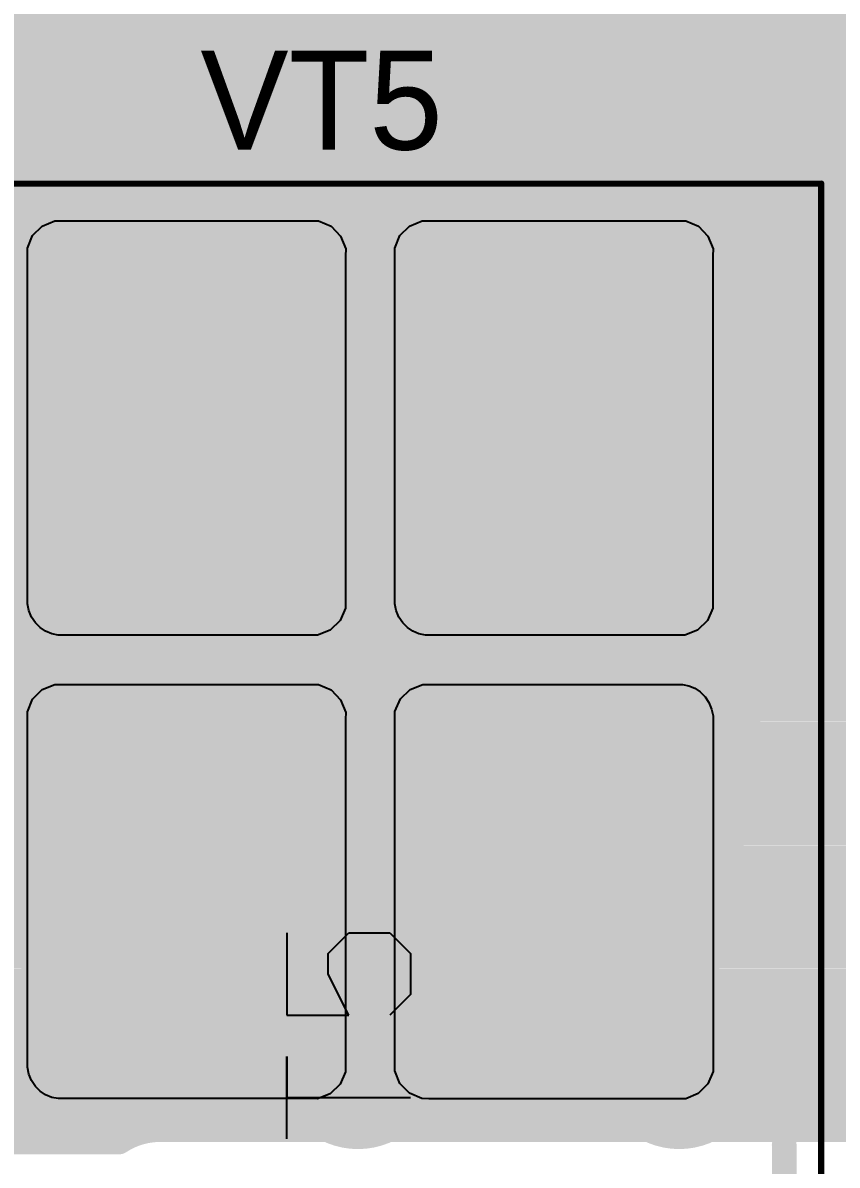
# Model space of a CAD drawing. Header units: millimetres. Extents: x 0.11 to 5.67, y 0.55 to 4.24.
# Drawn here: x 1.1471 to 1.4066, y 1.531 to 1.8947 of the extents above; entities that cross this region are included whole.
import ezdxf

# ---------------------------------------------------------------- set-up
doc = ezdxf.new("R2010")
doc.units = ezdxf.units.MM
doc.header["$MEASUREMENT"] = 0
for name, color, linetype in [('BottomLayer', 5, 'Continuous'), ('InternalPlane1', 76, 'Continuous'), ('Mechanical1', 6, 'Continuous'), ('Mechanical3', 76, 'Continuous'), ('MultiLayer', 9, 'Continuous'), ('TopLayer', 1, 'Continuous'), ('TopOverlay', 2, 'Continuous'), ('TopPaste', 8, 'Continuous'), ('TopSolder', 216, 'Continuous'), ('ViaHoleLayer', 16, 'Continuous')]:
    doc.layers.add(name, color=color, linetype=linetype)

# ---------------------------------------------------------------- blocks, each defined once
blk = doc.blocks.new('D_PAK_TO_252AA__61')
at = {"layer": 'Mechanical1', "const_width": 0.00197}
for points in [[(0.23031, 0.1437), (0.23031, -0.1437)], [(-0.23031, -0.1437), (0.23031, -0.1437)]]:
    blk.add_lwpolyline(points, dxfattribs=at)
at = {"layer": 'Mechanical1', "const_width": 0.000984}
blk.add_lwpolyline([(0.22982, -0.1437, 1), (0.23081, -0.1437, 1)], format="xyb", close=True, dxfattribs=at)
blk.add_lwpolyline([(0.22982, -0.1437, 1), (0.23081, -0.1437, 1)], format="xyb", close=True, dxfattribs=at)
at = {"layer": 'Mechanical3'}
for p, q in [((-0.07383, 0.02656), (-0.04759, 0.02656)), ((-0.04759, 0.02656), (-0.06071, 0.02656)), ((-0.06071, 0.02656), (-0.06071, -0.0128)), ((-0.00824, 0.02656), (-0.03447, 0.02656)), ((-0.03447, 0.02656), (-0.03447, 0.00688)), ((-0.03447, 0.00688), (-0.02136, 0.01344)), ((-0.02136, 0.01344), (-0.0148, 0.01344)), ((-0.0148, 0.01344), (-0.00824, 0.00688)), ((-0.00824, 0.00688), (-0.00824, -0.00624)), ((-0.02791, -0.0128), (-0.03447, -0.00624)), ((-0.00824, -0.00624), (-0.0148, -0.0128)), ((-0.0148, -0.0128), (-0.02791, -0.0128))]:
    blk.add_line(p, q, dxfattribs=at)
at = {"layer": 'TopLayer', "const_width": 0.01093}
for points in [[(-0.05556, 0.09833, 1), (-0.04464, 0.09833, 1)], [(0.20212, 0.09833, 1), (0.21304, 0.09833, 1)], [(-0.05556, -0.09833, 1), (-0.04464, -0.09833, 1)], [(0.20212, -0.09833, 1), (0.21304, -0.09833, 1)]]:
    blk.add_lwpolyline(points, format="xyb", close=True, dxfattribs=at)
at = {"layer": 'TopLayer'}
for points in [[(-0.0501, -0.10925), (0.20758, -0.10925), (-0.0501, 0.10925), (0.20758, 0.10925)], [(-0.06102, -0.09833), (0.2185, -0.09833), (-0.06102, 0.09833), (0.2185, 0.09833)]]:
    blk.add_solid(points, dxfattribs=at)
at = {"layer": 'TopOverlay', "const_width": 0.00787}
blk.add_lwpolyline([(-0.11909, -0.13189), (-0.07579, -0.13189)], dxfattribs=at)
at = {"layer": 'TopOverlay', "const_width": 0.00394}
blk.add_lwpolyline([(-0.07776, -0.13189, 1), (-0.07382, -0.13189, 1)], format="xyb", close=True, dxfattribs=at)
at = {"layer": 'TopPaste'}
for p, q in [((-0.05323, 0.10882), (-0.05105, 0.10925)), ((-0.05105, 0.10925), (-0.04994, 0.10925)), ((-0.04994, 0.10925), (-0.04993, 0.10925)), ((-0.04993, 0.10925), (0.06, 0.10925)), ((0.06, 0.10925), (0.06216, 0.10925)), ((0.06216, 0.10925), (0.06615, 0.1076)), ((0.09438, 0.10882), (0.09656, 0.10925)), ((0.09656, 0.10925), (0.09767, 0.10925)), ((0.09767, 0.10925), (0.09767, 0.10925)), ((0.09767, 0.10925), (0.2076, 0.10925)), ((0.2076, 0.10925), (0.20976, 0.10925)), ((0.20976, 0.10925), (0.21375, 0.1076)), ((-0.05866, 0.1052), (-0.05792, 0.10594)), ((-0.05792, 0.10594), (-0.05713, 0.10673)), ((-0.05792, 0.10594), (-0.05792, 0.10594)), ((-0.05713, 0.10673), (-0.05528, 0.10797)), ((-0.05528, 0.10797), (-0.05323, 0.10882)), ((0.06615, 0.1076), (0.06921, 0.10454)), ((0.08895, 0.1052), (0.08968, 0.10594)), ((0.08968, 0.10594), (0.08969, 0.10594)), ((0.08969, 0.10594), (0.09047, 0.10673)), ((0.09047, 0.10673), (0.09232, 0.10797)), ((0.09232, 0.10797), (0.09438, 0.10882)), ((0.21375, 0.1076), (0.21681, 0.10454)), ((-0.06062, 0.10153), (-0.05982, 0.10347)), ((-0.05982, 0.10347), (-0.05866, 0.1052)), ((0.06921, 0.10454), (0.07086, 0.10055)), ((0.08698, 0.10153), (0.08778, 0.10347)), ((0.08778, 0.10347), (0.08895, 0.1052)), ((0.21681, 0.10454), (0.21846, 0.10055)), ((-0.06103, 0.09948), (-0.06062, 0.10153)), ((-0.06103, 0.09844), (-0.06103, 0.09948)), ((-0.06103, 0.01898), (-0.06103, 0.09844)), ((0.07086, 0.10055), (0.07086, 0.09839)), ((0.07086, 0.09839), (0.07086, 0.09839)), ((0.07086, 0.09839), (0.07086, 0.01866)), ((0.08657, 0.01898), (0.08658, 0.09844)), ((0.08658, 0.09948), (0.08698, 0.10153)), ((0.08658, 0.09844), (0.08658, 0.09948)), ((0.21846, 0.10055), (0.21846, 0.09839)), ((0.21846, 0.09839), (0.21847, 0.09839)), ((0.21847, 0.09839), (0.21847, 0.01866)), ((-0.06106, 0.0168), (-0.06103, 0.01898)), ((-0.06103, 0.01898), (-0.06103, 0.01898)), ((0.07086, 0.01866), (0.07083, 0.01648)), ((0.08654, 0.0168), (0.08657, 0.01898)), ((0.08657, 0.01898), (0.08657, 0.01898)), ((0.21847, 0.01866), (0.21843, 0.01648)), ((-0.05947, 0.01276), (-0.06106, 0.0168)), ((0.07083, 0.01648), (0.06911, 0.01249)), ((0.08814, 0.01276), (0.08654, 0.0168)), ((0.21843, 0.01648), (0.21671, 0.01249)), ((-0.05644, 0.00964), (-0.05947, 0.01276)), ((0.06911, 0.01249), (0.06598, 0.00945)), ((0.09116, 0.00964), (0.08814, 0.01276)), ((0.21671, 0.01249), (0.21359, 0.00945)), ((-0.05245, 0.00791), (-0.05644, 0.00964)), ((-0.05028, 0.00788), (-0.05245, 0.00791)), ((0.05976, 0.00788), (-0.05028, 0.00788)), ((0.06194, 0.00784), (0.05976, 0.00788)), ((0.05976, 0.00788), (0.05976, 0.00788)), ((0.06598, 0.00945), (0.06194, 0.00784)), ((0.09515, 0.00791), (0.09116, 0.00964)), ((0.09732, 0.00788), (0.09515, 0.00791)), ((0.20736, 0.00788), (0.09732, 0.00788)), ((0.20954, 0.00784), (0.20736, 0.00788)), ((0.20736, 0.00788), (0.20736, 0.00788)), ((0.21359, 0.00945), (0.20954, 0.00784)), ((-0.05931, -0.01245), (-0.05618, -0.00941)), ((-0.05618, -0.00941), (-0.05214, -0.0078)), ((-0.05214, -0.0078), (-0.04996, -0.00784)), ((-0.04996, -0.00784), (-0.04996, -0.00784)), ((-0.04996, -0.00784), (0.06008, -0.00784)), ((0.06008, -0.00784), (0.06225, -0.00787)), ((0.06225, -0.00787), (0.06624, -0.0096)), ((0.06624, -0.0096), (0.06926, -0.01272)), ((0.08969, -0.01111), (0.09047, -0.01033)), ((0.09047, -0.01033), (0.09232, -0.00909)), ((0.09232, -0.00909), (0.09438, -0.00824)), ((0.09438, -0.00824), (0.09656, -0.00781)), ((0.09656, -0.00781), (0.09767, -0.00781)), ((0.09767, -0.00781), (0.09767, -0.0078)), ((0.09767, -0.0078), (0.2076, -0.0078)), ((0.2076, -0.0078), (0.20976, -0.0078)), ((0.20976, -0.0078), (0.21375, -0.00946)), ((0.21375, -0.00946), (0.21681, -0.01251)), ((-0.06103, -0.01644), (-0.05931, -0.01245)), ((0.06926, -0.01272), (0.07086, -0.01676)), ((0.08698, -0.01552), (0.08778, -0.01359)), ((0.08778, -0.01359), (0.08895, -0.01185)), ((0.08895, -0.01185), (0.08968, -0.01111)), ((0.08968, -0.01111), (0.08969, -0.01111)), ((0.21681, -0.01251), (0.21846, -0.01651)), ((-0.06106, -0.01862), (-0.06103, -0.01644)), ((0.07086, -0.01676), (0.07083, -0.01894)), ((0.08658, -0.01757), (0.08698, -0.01552)), ((0.08658, -0.01862), (0.08658, -0.01757)), ((0.21846, -0.01651), (0.21846, -0.01867)), ((-0.06106, -0.09835), (-0.06106, -0.01862)), ((0.07083, -0.01894), (0.07083, -0.01894)), ((0.07083, -0.01894), (0.07083, -0.0984)), ((0.08657, -0.09808), (0.08658, -0.01862)), ((0.21846, -0.01867), (0.21847, -0.01867)), ((0.21847, -0.01867), (0.21847, -0.09839)), ((0.08654, -0.10025), (0.08657, -0.09808)), ((0.08657, -0.09808), (0.08657, -0.09808)), ((-0.06106, -0.10051), (-0.06106, -0.09835)), ((-0.06106, -0.09835), (-0.06106, -0.09835)), ((-0.05941, -0.1045), (-0.06106, -0.10051)), ((0.07042, -0.10149), (0.06962, -0.10343)), ((0.07083, -0.09944), (0.07042, -0.10149)), ((0.07083, -0.0984), (0.07083, -0.09944)), ((0.08814, -0.1043), (0.08654, -0.10025)), ((0.21843, -0.10057), (0.21671, -0.10457)), ((0.21847, -0.09839), (0.21843, -0.10057)), ((-0.05635, -0.10756), (-0.05941, -0.1045)), ((0.06846, -0.10516), (0.06772, -0.1059)), ((0.06962, -0.10343), (0.06846, -0.10516)), ((0.09116, -0.10742), (0.08814, -0.1043)), ((0.21671, -0.10457), (0.21359, -0.10761)), ((-0.05236, -0.10921), (-0.05635, -0.10756)), ((0.06303, -0.10878), (0.06085, -0.10921)), ((0.06508, -0.10793), (0.06303, -0.10878)), ((0.06693, -0.10669), (0.06508, -0.10793)), ((0.06772, -0.10591), (0.06693, -0.10669)), ((0.06772, -0.1059), (0.06772, -0.10591)), ((0.09515, -0.10915), (0.09116, -0.10742)), ((0.21359, -0.10761), (0.20954, -0.10921)), ((-0.0502, -0.10921), (-0.05236, -0.10921)), ((0.05973, -0.10921), (-0.0502, -0.10921)), ((0.06085, -0.10921), (0.05973, -0.10921)), ((0.05973, -0.10921), (0.05973, -0.10921)), ((0.09732, -0.10918), (0.09515, -0.10915)), ((0.20736, -0.10918), (0.09732, -0.10918)), ((0.20954, -0.10921), (0.20736, -0.10918)), ((0.20736, -0.10918), (0.20736, -0.10918))]:
    blk.add_line(p, q, dxfattribs=at)
at = {"layer": 'TopSolder', "const_width": 0.01289}
for points in [[(-0.05655, 0.09833, 1), (-0.04365, 0.09833, 1)], [(0.20113, 0.09833, 1), (0.21403, 0.09833, 1)], [(-0.05655, -0.09833, 1), (-0.04365, -0.09833, 1)], [(0.20113, -0.09833, 1), (0.21403, -0.09833, 1)]]:
    blk.add_lwpolyline(points, format="xyb", close=True, dxfattribs=at)
at = {"layer": 'TopSolder'}
for points in [[(-0.0501, -0.11122), (0.20758, -0.11122), (-0.0501, 0.11122), (0.20758, 0.11122)], [(-0.06299, -0.09833), (0.22047, -0.09833), (-0.06299, 0.09833), (0.22047, 0.09833)]]:
    blk.add_solid(points, dxfattribs=at)

msp = doc.modelspace()

# ---------------------------------------------------------------- linework, layer by layer
at = {"layer": 'BottomLayer', "const_width": 0.00787}
for points in [[(0.72047, 1.89665), (1.52953, 1.89665)], [(0.72047, 1.88877), (1.52953, 1.88877)], [(0.72047, 1.8809), (1.52953, 1.8809)], [(0.72047, 1.87303), (1.52953, 1.87303)], [(0.72047, 1.86515), (1.52953, 1.86515)], [(0.72047, 1.85728), (1.52953, 1.85728)], [(0.72047, 1.8494), (1.52953, 1.8494)], [(0.72047, 1.84153), (1.52953, 1.84153)], [(0.72047, 1.83366), (1.52953, 1.83366)], [(0.72047, 1.82578), (1.52953, 1.82578)], [(0.72047, 1.81791), (1.52953, 1.81791)], [(0.72047, 1.81003), (1.52953, 1.81003)], [(0.72047, 1.80216), (1.52953, 1.80216)], [(0.72047, 1.79429), (1.52953, 1.79429)], [(0.72047, 1.78641), (1.52953, 1.78641)], [(0.72047, 1.77854), (1.52953, 1.77854)], [(0.72047, 1.77066), (1.52953, 1.77066)], [(0.72047, 1.76279), (1.52953, 1.76279)], [(0.72047, 1.75492), (1.52953, 1.75492)], [(0.72047, 1.74704), (1.52953, 1.74704)], [(0.72047, 1.73917), (1.52953, 1.73917)], [(0.72047, 1.73129), (1.52953, 1.73129)], [(0.72047, 1.72342), (1.52953, 1.72342)], [(0.72047, 1.71555), (1.52953, 1.71555)], [(0.72047, 1.70767), (1.52953, 1.70767)], [(0.72047, 1.6998), (1.52953, 1.6998)], [(0.72047, 1.69192), (1.52953, 1.69192)], [(0.72047, 1.68405), (1.52953, 1.68405)], [(0.72047, 1.67618), (1.52953, 1.67618)], [(0.72047, 1.6683), (1.52953, 1.6683)], [(0.72047, 1.66043), (1.52953, 1.66043)], [(0.72047, 1.65255), (1.52953, 1.65255)], [(0.72047, 1.64468), (1.52953, 1.64468)], [(0.72047, 1.63681), (1.52953, 1.63681)], [(0.72047, 1.62893), (1.52953, 1.62893)], [(0.72047, 1.62106), (1.52953, 1.62106)], [(0.72047, 1.61318), (1.52953, 1.61318)], [(0.72047, 1.60531), (1.52953, 1.60531)], [(0.72047, 1.59744), (1.52953, 1.59744)], [(0.72047, 1.58956), (1.52953, 1.58956)], [(0.72047, 1.58169), (1.52953, 1.58169)], [(0.72047, 1.57381), (1.52952, 1.57381)], [(0.72047, 1.56594), (1.52165, 1.56594)], [(0.72047, 1.55807), (1.49409, 1.55807)], [(1.16732, 1.55413), (1.46654, 1.55413)]]:
    msp.add_lwpolyline(points, dxfattribs=at)
at = {"layer": 'BottomLayer'}
for points, const_width in [([(1.15354, 1.82185, 1), (1.16535, 1.82185, 1)], 0.01181), ([(1.24803, 1.82185, 1), (1.25984, 1.82185, 1)], 0.01181), ([(1.35039, 1.82185, 1), (1.3622, 1.82185, 1)], 0.01181), ([(1.15354, 1.77461, 1), (1.16535, 1.77461, 1)], 0.01181), ([(1.24803, 1.77461, 1), (1.25984, 1.77461, 1)], 0.01181), ([(1.35039, 1.77461, 1), (1.3622, 1.77461, 1)], 0.01181), ([(1.15354, 1.72736, 1), (1.16535, 1.72736, 1)], 0.01181), ([(1.24803, 1.72736, 1), (1.25984, 1.72736, 1)], 0.01181), ([(1.35039, 1.72736, 1), (1.3622, 1.72736, 1)], 0.01181), ([(1.15354, 1.67224, 1), (1.16535, 1.67224, 1)], 0.01181), ([(1.24803, 1.67224, 1), (1.25984, 1.67224, 1)], 0.01181), ([(1.35039, 1.67224, 1), (1.3622, 1.67224, 1)], 0.01181), ([(1.15354, 1.61713, 1), (1.16535, 1.61713, 1)], 0.01181), ([(1.24803, 1.61713, 1), (1.25984, 1.61713, 1)], 0.01181), ([(1.35039, 1.61713, 1), (1.3622, 1.61713, 1)], 0.01181), ([(1.15354, 1.56201, 1), (1.16535, 1.56201, 1)], 0.01181), ([(1.24803, 1.56201, 1), (1.25984, 1.56201, 1)], 0.01181), ([(1.35039, 1.56201, 1), (1.3622, 1.56201, 1)], 0.01181), ([(1.16535, 1.55413, 1), (1.16929, 1.55413, 1)], 0.00394), ([(1.16535, 1.55413, 1), (1.16929, 1.55413, 1)], 0.00394), ([(1.16535, 1.55413, 1), (1.16929, 1.55413, 1)], 0.00394), ([(1.15157, 1.55044, 1), (1.15551, 1.55044, 1)], 0.00394), ([(1.15157, 1.55044, 1), (1.15551, 1.55044, 1)], 0.00394), ([(1.15157, 1.55044, 1), (1.15551, 1.55044, 1)], 0.00394), ([(1.15157, 1.55044, 1), (1.15551, 1.55044, 1)], 0.00394)]:
    msp.add_lwpolyline(points, format="xyb", close=True, dxfattribs=dict(at, const_width=const_width))
at = {"layer": 'BottomLayer', "const_width": 0.00787}
for points in [[(1.13976, 1.55413, -0.131653), (1.15354, 1.55044)], [(1.13976, 1.55413, -0.131652), (1.15354, 1.55044)], [(1.15354, 1.55044, -0.131652), (1.16732, 1.55413)], [(1.15354, 1.55044, -0.131652), (1.16732, 1.55413)]]:
    msp.add_lwpolyline(points, format="xyb", dxfattribs=at)
at = {"layer": 'InternalPlane1', "const_width": 0.02591}
for points in [[(1.1465, 1.82185, 1), (1.1724, 1.82185, 1)], [(1.24098, 1.82185, 1), (1.26689, 1.82185, 1)], [(1.34335, 1.82185, 1), (1.36925, 1.82185, 1)], [(1.1465, 1.77461, 1), (1.1724, 1.77461, 1)], [(1.24098, 1.77461, 1), (1.26689, 1.77461, 1)], [(1.34335, 1.77461, 1), (1.36925, 1.77461, 1)], [(1.1465, 1.72736, 1), (1.1724, 1.72736, 1)], [(1.24098, 1.72736, 1), (1.26689, 1.72736, 1)], [(1.34335, 1.72736, 1), (1.36925, 1.72736, 1)], [(1.1465, 1.67224, 1), (1.1724, 1.67224, 1)], [(1.24098, 1.67224, 1), (1.26689, 1.67224, 1)], [(1.34335, 1.67224, 1), (1.36925, 1.67224, 1)], [(1.1465, 1.61713, 1), (1.1724, 1.61713, 1)], [(1.24098, 1.61713, 1), (1.26689, 1.61713, 1)], [(1.34335, 1.61713, 1), (1.36925, 1.61713, 1)], [(1.1465, 1.56201, 1), (1.1724, 1.56201, 1)], [(1.24098, 1.56201, 1), (1.26689, 1.56201, 1)], [(1.34335, 1.56201, 1), (1.36925, 1.56201, 1)]]:
    msp.add_lwpolyline(points, format="xyb", close=True, dxfattribs=at)
at = {"layer": 'MultiLayer', "const_width": 0.01181}
for points in [[(1.15354, 1.82185, 1), (1.16535, 1.82185, 1)], [(1.24803, 1.82185, 1), (1.25984, 1.82185, 1)], [(1.35039, 1.82185, 1), (1.3622, 1.82185, 1)], [(1.15354, 1.77461, 1), (1.16535, 1.77461, 1)], [(1.24803, 1.77461, 1), (1.25984, 1.77461, 1)], [(1.35039, 1.77461, 1), (1.3622, 1.77461, 1)], [(1.15354, 1.72736, 1), (1.16535, 1.72736, 1)], [(1.24803, 1.72736, 1), (1.25984, 1.72736, 1)], [(1.35039, 1.72736, 1), (1.3622, 1.72736, 1)], [(1.15354, 1.67224, 1), (1.16535, 1.67224, 1)], [(1.24803, 1.67224, 1), (1.25984, 1.67224, 1)], [(1.35039, 1.67224, 1), (1.3622, 1.67224, 1)], [(1.15354, 1.61713, 1), (1.16535, 1.61713, 1)], [(1.24803, 1.61713, 1), (1.25984, 1.61713, 1)], [(1.35039, 1.61713, 1), (1.3622, 1.61713, 1)], [(1.15354, 1.56201, 1), (1.16535, 1.56201, 1)], [(1.24803, 1.56201, 1), (1.25984, 1.56201, 1)], [(1.35039, 1.56201, 1), (1.3622, 1.56201, 1)]]:
    msp.add_lwpolyline(points, format="xyb", close=True, dxfattribs=at)
at = {"layer": 'TopLayer', "const_width": 0.00787}
for points in [[(0.72047, 1.89665), (1.52953, 1.89665)], [(0.72047, 1.88877), (1.52953, 1.88877)], [(0.72047, 1.8809), (1.52953, 1.8809)], [(0.72047, 1.87303), (1.52953, 1.87303)], [(0.72047, 1.86515), (1.52953, 1.86515)], [(0.72047, 1.85728), (1.52953, 1.85728)], [(0.72047, 1.8494), (1.52953, 1.8494)], [(0.72047, 1.84153), (1.52953, 1.84153)], [(0.72047, 1.83366), (1.52953, 1.83366)], [(0.72047, 1.82578), (1.52953, 1.82578)], [(0.72047, 1.81791), (1.52953, 1.81791)], [(0.72047, 1.81003), (1.52953, 1.81003)], [(0.72047, 1.80216), (1.52953, 1.80216)], [(0.72047, 1.79429), (1.52953, 1.79429)], [(0.72047, 1.78641), (1.52953, 1.78641)], [(0.72047, 1.77854), (1.52953, 1.77854)], [(0.72047, 1.77066), (1.52953, 1.77066)], [(0.72047, 1.76279), (1.52953, 1.76279)], [(0.72047, 1.75492), (1.52953, 1.75492)], [(0.72047, 1.74704), (1.52953, 1.74704)], [(0.72047, 1.73917), (1.52953, 1.73917)], [(0.72047, 1.73129), (1.52953, 1.73129)], [(0.72047, 1.72342), (1.52953, 1.72342)], [(0.72047, 1.71555), (1.52953, 1.71555)], [(0.72047, 1.70767), (1.52953, 1.70767)], [(0.72047, 1.6998), (1.52953, 1.6998)], [(0.72047, 1.69192), (1.52953, 1.69192)], [(0.72047, 1.68405), (1.52953, 1.68405)], [(0.72047, 1.67618), (1.52953, 1.67618)], [(0.72047, 1.6683), (1.52953, 1.6683)], [(0.72047, 1.66043), (1.52953, 1.66043)], [(0.72047, 1.65255), (1.52953, 1.65255)], [(0.72047, 1.64468), (1.52953, 1.64468)], [(0.72047, 1.63681), (1.52953, 1.63681)], [(0.72047, 1.62893), (1.52953, 1.62893)], [(0.72047, 1.62106), (1.52953, 1.62106)], [(0.72047, 1.61318), (1.52953, 1.61318)], [(0.72047, 1.60531), (1.52953, 1.60531)], [(0.72047, 1.59744), (1.52953, 1.59744)], [(0.72047, 1.58956), (1.52953, 1.58956)], [(0.72047, 1.58169), (1.52953, 1.58169)], [(0.72047, 1.57381), (1.52559, 1.57381)], [(0.72047, 1.56594), (1.49803, 1.56594)], [(0.72047, 1.55807), (1.49015, 1.55807)], [(0.72047, 1.55019), (1.48228, 1.55019)], [(0.72047, 1.54232), (1.19047, 1.54232)], [(1.19094, 1.54232), (1.47441, 1.54232)], [(0.72047, 1.53839), (1.17789, 1.53839)]]:
    msp.add_lwpolyline(points, dxfattribs=at)
at = {"layer": 'TopLayer'}
for points, const_width in [([(1.15354, 1.82185, 1), (1.16535, 1.82185, 1)], 0.01181), ([(1.24803, 1.82185, 1), (1.25984, 1.82185, 1)], 0.01181), ([(1.35039, 1.82185, 1), (1.3622, 1.82185, 1)], 0.01181), ([(1.15354, 1.77461, 1), (1.16535, 1.77461, 1)], 0.01181), ([(1.24803, 1.77461, 1), (1.25984, 1.77461, 1)], 0.01181), ([(1.35039, 1.77461, 1), (1.3622, 1.77461, 1)], 0.01181), ([(1.15354, 1.72736, 1), (1.16535, 1.72736, 1)], 0.01181), ([(1.24803, 1.72736, 1), (1.25984, 1.72736, 1)], 0.01181), ([(1.35039, 1.72736, 1), (1.3622, 1.72736, 1)], 0.01181), ([(1.15354, 1.67224, 1), (1.16535, 1.67224, 1)], 0.01181), ([(1.24803, 1.67224, 1), (1.25984, 1.67224, 1)], 0.01181), ([(1.35039, 1.67224, 1), (1.3622, 1.67224, 1)], 0.01181), ([(1.15354, 1.61713, 1), (1.16535, 1.61713, 1)], 0.01181), ([(1.24803, 1.61713, 1), (1.25984, 1.61713, 1)], 0.01181), ([(1.35039, 1.61713, 1), (1.3622, 1.61713, 1)], 0.01181), ([(1.15354, 1.56201, 1), (1.16535, 1.56201, 1)], 0.01181), ([(1.24803, 1.56201, 1), (1.25984, 1.56201, 1)], 0.01181), ([(1.35039, 1.56201, 1), (1.3622, 1.56201, 1)], 0.01181), ([(1.18851, 1.54232, 1), (1.19244, 1.54232, 1)], 0.00394), ([(1.18898, 1.54232, 1), (1.19291, 1.54232, 1)], 0.00394), ([(1.18898, 1.54232, 1), (1.19291, 1.54232, 1)], 0.00394), ([(1.18898, 1.54232, 1), (1.19291, 1.54232, 1)], 0.00394), ([(1.17592, 1.53839, 1), (1.17986, 1.53839, 1)], 0.00394), ([(1.17592, 1.53839, 1), (1.17986, 1.53839, 1)], 0.00394), ([(1.17592, 1.53839, 1), (1.17986, 1.53839, 1)], 0.00394)]:
    msp.add_lwpolyline(points, format="xyb", close=True, dxfattribs=dict(at, const_width=const_width))
at = {"layer": 'TopLayer', "const_width": 0.00787}
msp.add_lwpolyline([(1.17789, 1.53839, -0.147477), (1.19094, 1.54232)], format="xyb", dxfattribs=at)
msp.add_lwpolyline([(1.17789, 1.53839, -0.147477), (1.19094, 1.54232)], format="xyb", dxfattribs=at)
at = {"layer": 'ViaHoleLayer', "const_width": 0.00591}
for points in [[(1.1565, 1.82185, 1), (1.1624, 1.82185, 1)], [(1.25098, 1.82185, 1), (1.25689, 1.82185, 1)], [(1.35335, 1.82185, 1), (1.35925, 1.82185, 1)], [(1.1565, 1.77461, 1), (1.1624, 1.77461, 1)], [(1.25098, 1.77461, 1), (1.25689, 1.77461, 1)], [(1.35335, 1.77461, 1), (1.35925, 1.77461, 1)], [(1.1565, 1.72736, 1), (1.1624, 1.72736, 1)], [(1.25098, 1.72736, 1), (1.25689, 1.72736, 1)], [(1.35335, 1.72736, 1), (1.35925, 1.72736, 1)], [(1.1565, 1.67224, 1), (1.1624, 1.67224, 1)], [(1.25098, 1.67224, 1), (1.25689, 1.67224, 1)], [(1.35335, 1.67224, 1), (1.35925, 1.67224, 1)], [(1.1565, 1.61713, 1), (1.1624, 1.61713, 1)], [(1.25098, 1.61713, 1), (1.25689, 1.61713, 1)], [(1.35335, 1.61713, 1), (1.35925, 1.61713, 1)], [(1.1565, 1.56201, 1), (1.1624, 1.56201, 1)], [(1.25098, 1.56201, 1), (1.25689, 1.56201, 1)], [(1.35335, 1.56201, 1), (1.35925, 1.56201, 1)]]:
    msp.add_lwpolyline(points, format="xyb", close=True, dxfattribs=at)

# ---------------------------------------------------------------- block references
at = {"rotation": 90}
msp.add_blockref('D_PAK_TO_252AA__61', (1.25787, 1.61319), dxfattribs=at)

# ---------------------------------------------------------------- texts
at = {"layer": 'TopOverlay'}
msp.add_text('VT5', height=0.031496, dxfattribs=at).set_placement((1.20374, 1.85433))

doc.saveas('drawing.dxf')
